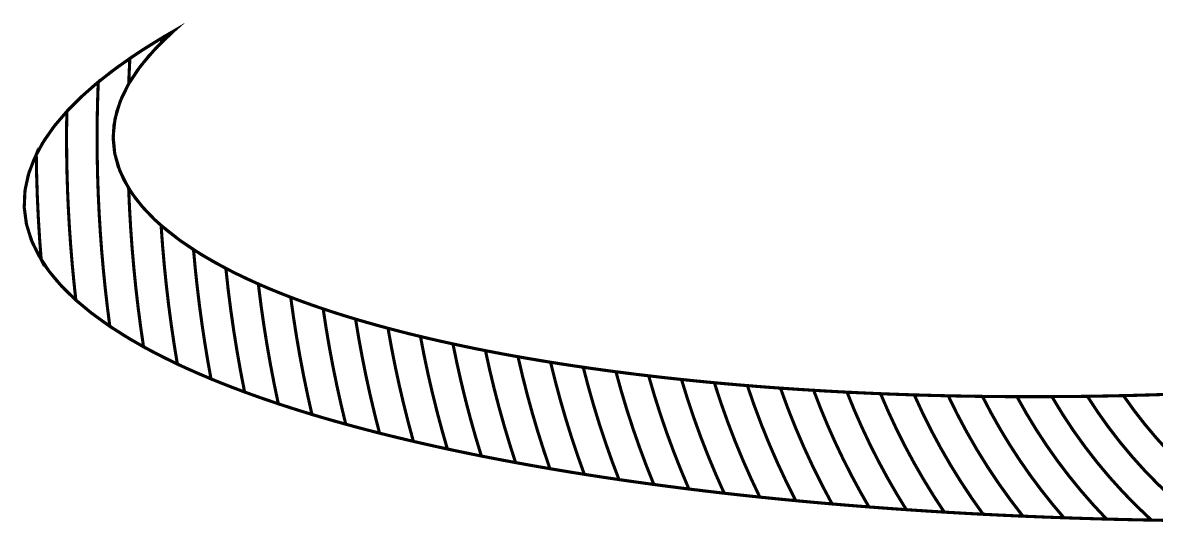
# Model space of a CAD drawing. Extents: x -2.54 to 2.3, y -0.99 to 0.27.
# Drawn here: x -2.535 to -0.68, y -0.989 to -0.171 of the extents above; entities that cross this region are included whole.
import ezdxf

# ---------------------------------------------------------------- set-up
doc = ezdxf.new("R2010")
doc.units = 0
doc.header["$LTSCALE"] = 0.000394
doc.layers.add('CAMADA_1', color=7, linetype='CONTINUOUS')

msp = doc.modelspace()

# ---------------------------------------------------------------- linework, layer by layer
at = {"layer": 'CAMADA_1', "color": 15, "linetype": 'CONTINUOUS', "const_width": 0.005058}
for points in [[(-2.359689, -0.229217), (-2.360414, -0.243033), (-2.361045, -0.256875), (-2.361602, -0.270736), (-2.342355, -0.241958), (-2.317918, -0.213276), (-2.28839, -0.184752), (-2.31343, -0.199471), (-2.337197, -0.214295)], [(-2.41148, -0.267902), (-2.412492, -0.297829), (-2.413163, -0.327844), (-2.413406, -0.357961), (-2.41319, -0.38946), (-2.412545, -0.420855), (-2.411476, -0.452143), (-2.409988, -0.483322), (-2.408085, -0.514392), (-2.405771, -0.545349), (-2.403051, -0.576191), (-2.399929, -0.606917), (-2.396411, -0.637525), (-2.3925, -0.668012), (-2.358903, -0.689267), (-2.322046, -0.709889), (-2.281992, -0.729866), (-2.287204, -0.697859), (-2.29195, -0.665699), (-2.29623, -0.633389), (-2.300038, -0.600934), (-2.303375, -0.568336), (-2.306235, -0.535598), (-2.308618, -0.502724), (-2.312183, -0.499586), (-2.315695, -0.496438), (-2.31911, -0.493268), (-2.339678, -0.471776), (-2.356474, -0.450035), (-2.369554, -0.428077), (-2.378971, -0.40593), (-2.384782, -0.383625), (-2.387039, -0.361193), (-2.3858, -0.338662), (-2.381117, -0.316063), (-2.373047, -0.293426), (-2.361643, -0.270782), (-2.346961, -0.24816), (-2.329055, -0.22559), (-2.30798, -0.203102), (-2.307827, -0.20071), (-2.307682, -0.198314), (-2.307524, -0.195921), (-2.345501, -0.219681), (-2.380175, -0.243683)], [(-2.462827, -0.315933), (-2.463076, -0.329925), (-2.463279, -0.343929), (-2.463362, -0.357961), (-2.463167, -0.388013), (-2.462586, -0.417971), (-2.461624, -0.447834), (-2.460286, -0.477601), (-2.458578, -0.50727), (-2.456505, -0.53684), (-2.454072, -0.566311), (-2.451285, -0.595679), (-2.44815, -0.624945), (-2.44815, -0.624945), (-2.424436, -0.64483), (-2.398014, -0.664236), (-2.368954, -0.683158), (-2.337323, -0.701591), (-2.341986, -0.669616), (-2.346187, -0.637495), (-2.349927, -0.605233), (-2.353206, -0.572832), (-2.356024, -0.540297), (-2.358383, -0.507632), (-2.360283, -0.474842), (-2.361724, -0.441929), (-2.376, -0.413873), (-2.384405, -0.385544), (-2.387054, -0.357004), (-2.384061, -0.328316), (-2.375539, -0.299539), (-2.361602, -0.270736), (-2.361045, -0.256875), (-2.360414, -0.243033), (-2.359689, -0.229217), (-2.38955, -0.250666), (-2.416726, -0.272281), (-2.441168, -0.294043)], [(-2.512953, -0.386697), (-2.512303, -0.421366), (-2.511169, -0.455914), (-2.509552, -0.490337), (-2.507451, -0.524632), (-2.504866, -0.558795), (-2.50072, -0.565314), (-2.496288, -0.571826), (-2.491551, -0.578327), (-2.471983, -0.601616), (-2.448882, -0.624331), (-2.422353, -0.646465), (-2.3925, -0.668012), (-2.396411, -0.637525), (-2.399929, -0.606917), (-2.403051, -0.576191), (-2.405771, -0.545349), (-2.408085, -0.514392), (-2.409988, -0.483322), (-2.411476, -0.452143), (-2.412545, -0.420855), (-2.41319, -0.38946), (-2.413406, -0.357961), (-2.413163, -0.327844), (-2.412492, -0.297829), (-2.41148, -0.267902), (-2.438378, -0.291407), (-2.462032, -0.315063), (-2.482385, -0.338847), (-2.499378, -0.362733)], [(-2.462827, -0.315933), (-2.484833, -0.342017), (-2.502792, -0.368222), (-2.516627, -0.394514), (-2.526263, -0.420862), (-2.53162, -0.447233), (-2.532623, -0.473597), (-2.529195, -0.49992), (-2.521258, -0.52617), (-2.508736, -0.552317), (-2.491551, -0.578327), (-2.491551, -0.578327), (-2.478699, -0.594129), (-2.464209, -0.609665), (-2.44815, -0.624945), (-2.451285, -0.595679), (-2.454072, -0.566311), (-2.456505, -0.53684), (-2.458578, -0.50727), (-2.460286, -0.477601), (-2.461624, -0.447834), (-2.462586, -0.417971), (-2.463167, -0.388013), (-2.463362, -0.357961), (-2.463279, -0.343929), (-2.463076, -0.329925)], [(-2.512949, -0.386689), (-2.524618, -0.415424), (-2.531212, -0.444194), (-2.532632, -0.472959), (-2.52878, -0.501676), (-2.519557, -0.530305), (-2.504862, -0.558803), (-2.504862, -0.558803), (-2.507447, -0.524636), (-2.509548, -0.490338), (-2.511165, -0.455911), (-2.512299, -0.421361)], [(-2.361724, -0.441929), (-2.360283, -0.474842), (-2.358383, -0.507632), (-2.356024, -0.540297), (-2.353206, -0.572832), (-2.349927, -0.605233), (-2.346187, -0.637495), (-2.341986, -0.669616), (-2.337323, -0.701591), (-2.30298, -0.719638), (-2.266166, -0.737174), (-2.226909, -0.754185), (-2.232255, -0.72435), (-2.237186, -0.694374), (-2.241702, -0.66426), (-2.245799, -0.634011), (-2.249475, -0.603631), (-2.252728, -0.573121), (-2.255555, -0.542484), (-2.255555, -0.542484), (-2.278815, -0.526535), (-2.300028, -0.510131), (-2.31911, -0.493268), (-2.335668, -0.476309), (-2.349862, -0.459189)]]:
    msp.add_lwpolyline(points, close=True, dxfattribs=at)
at = {"layer": 'CAMADA_1', "color": 22, "linetype": 'CONTINUOUS', "const_width": 0.005058}
for points in [[(-2.307524, -0.195921), (-2.307682, -0.198314), (-2.307827, -0.20071), (-2.30798, -0.203102), (-2.30168, -0.196977), (-2.295152, -0.190861), (-2.28839, -0.184752), (-2.294849, -0.188469), (-2.301224, -0.192191)], [(-2.308618, -0.502724), (-2.306235, -0.535598), (-2.303375, -0.568336), (-2.300038, -0.600934), (-2.29623, -0.633389), (-2.29195, -0.665699), (-2.287204, -0.697859), (-2.281992, -0.729866), (-2.247276, -0.745551), (-2.210565, -0.760798), (-2.171933, -0.775606), (-2.17838, -0.742325), (-2.184305, -0.70886), (-2.189702, -0.675217), (-2.194564, -0.641397), (-2.198882, -0.607405), (-2.20265, -0.573244), (-2.242421, -0.550766), (-2.277789, -0.527252)], [(-2.255555, -0.542484), (-2.252728, -0.573121), (-2.249475, -0.603631), (-2.245799, -0.634011), (-2.241702, -0.66426), (-2.237186, -0.694374), (-2.232255, -0.72435), (-2.226909, -0.754185), (-2.191831, -0.768146), (-2.155081, -0.781718), (-2.116732, -0.794906), (-2.12347, -0.76265), (-2.129701, -0.730213), (-2.13542, -0.697598), (-2.140622, -0.664808), (-2.145302, -0.631846), (-2.149457, -0.598717), (-2.187874, -0.58073), (-2.22328, -0.561985)], [(-2.20265, -0.573244), (-2.198882, -0.607405), (-2.194564, -0.641397), (-2.189702, -0.675217), (-2.184305, -0.70886), (-2.17838, -0.742325), (-2.171933, -0.775606), (-2.136589, -0.788214), (-2.099844, -0.800479), (-2.061697, -0.812386), (-2.068759, -0.780848), (-2.075316, -0.749123), (-2.081368, -0.717217), (-2.086912, -0.685134), (-2.091946, -0.652879), (-2.096469, -0.620457), (-2.134175, -0.605333), (-2.169604, -0.589596)], [(-2.149453, -0.598717), (-2.145298, -0.631847), (-2.140617, -0.664809), (-2.135414, -0.6976), (-2.129694, -0.730216), (-2.123463, -0.762654), (-2.116724, -0.794909), (-2.081169, -0.806358), (-2.044383, -0.817487), (-2.00639, -0.828295), (-2.013809, -0.797282), (-2.020731, -0.766081), (-2.027154, -0.734695), (-2.03307, -0.703128), (-2.038477, -0.671383), (-2.04337, -0.639465), (-2.080585, -0.626404), (-2.115962, -0.612819)], [(-2.096472, -0.620453), (-2.09195, -0.652875), (-2.086916, -0.68513), (-2.081372, -0.717213), (-2.07532, -0.749119), (-2.068762, -0.780844), (-2.061701, -0.812382), (-2.025919, -0.822867), (-1.989042, -0.833056), (-1.951102, -0.842949), (-1.958904, -0.812306), (-1.966207, -0.781467), (-1.973007, -0.750436), (-1.979299, -0.719217), (-1.985078, -0.687816), (-1.990339, -0.656236), (-2.027255, -0.644769), (-2.062646, -0.632838)], [(-2.04337, -0.639465), (-2.038477, -0.671383), (-2.03307, -0.703128), (-2.027154, -0.734695), (-2.020731, -0.766081), (-2.013809, -0.797282), (-2.00639, -0.828295), (-1.970462, -0.837933), (-1.933559, -0.847294), (-1.895705, -0.856378), (-1.903905, -0.826014), (-1.911596, -0.795445), (-1.918775, -0.764677), (-1.925439, -0.733715), (-1.931586, -0.702563), (-1.937213, -0.671228), (-1.973904, -0.661051), (-2.009304, -0.650463)], [(-1.990339, -0.656236), (-1.985078, -0.687816), (-1.979299, -0.719217), (-1.973007, -0.750436), (-1.966207, -0.781467), (-1.958904, -0.812306), (-1.951102, -0.842949), (-1.914959, -0.851863), (-1.877938, -0.860516), (-1.840051, -0.868906), (-1.848698, -0.83872), (-1.856835, -0.808324), (-1.864454, -0.77772), (-1.871547, -0.746913), (-1.878107, -0.715905), (-1.884126, -0.684701), (-1.920664, -0.675589), (-1.956073, -0.666099)], [(-1.937213, -0.671228), (-1.931586, -0.702563), (-1.925439, -0.733715), (-1.918775, -0.764677), (-1.911596, -0.795445), (-1.903905, -0.826014), (-1.895705, -0.856378), (-1.85941, -0.864633), (-1.82232, -0.872641), (-1.784437, -0.880398), (-1.793529, -0.850354), (-1.802083, -0.820084), (-1.8101, -0.789592), (-1.817579, -0.758886), (-1.82452, -0.727973), (-1.830921, -0.696858), (-1.867348, -0.688665), (-1.902781, -0.68012)], [(-1.884126, -0.684701), (-1.878107, -0.715905), (-1.871547, -0.746913), (-1.864454, -0.77772), (-1.856835, -0.808324), (-1.848698, -0.83872), (-1.840051, -0.868906), (-1.840051, -0.868906), (-1.803573, -0.876553), (-1.766343, -0.883955), (-1.728413, -0.891122), (-1.73801, -0.861148), (-1.747068, -0.830937), (-1.755578, -0.800494), (-1.763535, -0.769823), (-1.77093, -0.73893), (-1.777756, -0.707819), (-1.814091, -0.700438), (-1.84956, -0.692733)], [(-1.830921, -0.696858), (-1.82452, -0.727973), (-1.817579, -0.758886), (-1.8101, -0.789592), (-1.802083, -0.820084), (-1.793529, -0.850354), (-1.784437, -0.880398), (-1.784437, -0.880398), (-1.747707, -0.887537), (-1.710306, -0.894447), (-1.672232, -0.901122), (-1.682354, -0.871188), (-1.691917, -0.841001), (-1.700914, -0.810569), (-1.709337, -0.779895), (-1.717181, -0.748984), (-1.724437, -0.717843), (-1.724437, -0.717843), (-1.760726, -0.711157), (-1.796221, -0.704158)], [(-1.777756, -0.707819), (-1.77093, -0.73893), (-1.763535, -0.769823), (-1.755578, -0.800494), (-1.747068, -0.830937), (-1.73801, -0.861148), (-1.728413, -0.891122), (-1.728413, -0.891122), (-1.691533, -0.897763), (-1.654042, -0.904187), (-1.615917, -0.910382), (-1.626601, -0.880444), (-1.636698, -0.850233), (-1.646204, -0.819757), (-1.655114, -0.789024), (-1.663426, -0.758041), (-1.671134, -0.726815), (-1.707386, -0.720775), (-1.742934, -0.714442)], [(-1.724433, -0.717843), (-1.717177, -0.748983), (-1.709333, -0.779894), (-1.70091, -0.810569), (-1.691913, -0.841003), (-1.682351, -0.871191), (-1.672228, -0.901126), (-1.672228, -0.901126), (-1.635132, -0.907294), (-1.597444, -0.913241), (-1.559193, -0.918972), (-1.570482, -0.88902), (-1.581164, -0.858776), (-1.591232, -0.82825), (-1.600681, -0.797447), (-1.609505, -0.766376), (-1.617697, -0.735043), (-1.653922, -0.729588), (-1.689507, -0.723854)], [(-1.671138, -0.726815), (-1.663429, -0.758041), (-1.655117, -0.789024), (-1.646206, -0.819757), (-1.6367, -0.850233), (-1.626604, -0.880444), (-1.615921, -0.910382), (-1.615921, -0.910382), (-1.578546, -0.916129), (-1.540609, -0.921657), (-1.50215, -0.926976), (-1.514099, -0.896967), (-1.525418, -0.866646), (-1.536097, -0.83602), (-1.546128, -0.805097), (-1.555503, -0.773883), (-1.564213, -0.742386), (-1.600442, -0.737464), (-1.636089, -0.732273)], [(-1.617697, -0.735043), (-1.609505, -0.766376), (-1.600681, -0.797447), (-1.591232, -0.82825), (-1.581164, -0.858776), (-1.570482, -0.88902), (-1.559193, -0.918972), (-1.559193, -0.918972), (-1.521561, -0.924326), (-1.483419, -0.929473), (-1.444772, -0.934409), (-1.45743, -0.904338), (-1.469431, -0.873928), (-1.480762, -0.843188), (-1.491413, -0.812126), (-1.501374, -0.780749), (-1.510634, -0.749067), (-1.546858, -0.74465), (-1.582557, -0.739977)], [(-1.564213, -0.742386), (-1.555503, -0.773883), (-1.546128, -0.805097), (-1.536097, -0.83602), (-1.525418, -0.866646), (-1.514099, -0.896967), (-1.50215, -0.926976), (-1.464239, -0.931958), (-1.425857, -0.936738), (-1.386988, -0.941307), (-1.400411, -0.911154), (-1.413136, -0.880631), (-1.425154, -0.849747), (-1.436456, -0.818514), (-1.447035, -0.786941), (-1.456882, -0.755039), (-1.493157, -0.751073), (-1.528935, -0.746854)], [(-1.510634, -0.749067), (-1.501374, -0.780749), (-1.491413, -0.812126), (-1.480762, -0.843188), (-1.469431, -0.873928), (-1.45743, -0.904338), (-1.444772, -0.934409), (-1.406542, -0.939028), (-1.367864, -0.943446), (-1.328728, -0.947657), (-1.342996, -0.917413), (-1.356536, -0.886767), (-1.369333, -0.855727), (-1.381375, -0.824305), (-1.392648, -0.792511), (-1.403138, -0.760354), (-1.439425, -0.756835), (-1.475265, -0.753075)], [(-1.456882, -0.755039), (-1.447035, -0.786941), (-1.436456, -0.818514), (-1.425154, -0.849747), (-1.413136, -0.880631), (-1.400411, -0.911154), (-1.386988, -0.941307), (-1.348392, -0.945574), (-1.309352, -0.949632), (-1.269898, -0.953492), (-1.285072, -0.923163), (-1.299468, -0.89239), (-1.313076, -0.861185), (-1.325884, -0.829562), (-1.33788, -0.797532), (-1.349055, -0.76511), (-1.385424, -0.761994), (-1.421366, -0.758634)], [(-1.403138, -0.760354), (-1.392648, -0.792511), (-1.381375, -0.824305), (-1.369333, -0.855727), (-1.356536, -0.886767), (-1.342996, -0.917413), (-1.328728, -0.947657), (-1.289704, -0.951596), (-1.250253, -0.955326), (-1.210409, -0.958858), (-1.226594, -0.928434), (-1.241955, -0.897517), (-1.256478, -0.866123), (-1.270151, -0.834266), (-1.282961, -0.801962), (-1.294894, -0.769224), (-1.331369, -0.766503), (-1.367452, -0.763545)], [(-1.349055, -0.76511), (-1.33788, -0.797532), (-1.325884, -0.829562), (-1.313076, -0.861185), (-1.299468, -0.89239), (-1.285072, -0.923163), (-1.269898, -0.953492), (-1.230366, -0.957121), (-1.190437, -0.960545), (-1.150126, -0.963768), (-1.165022, -0.937642), (-1.179282, -0.911114), (-1.192892, -0.884195), (-1.205841, -0.856892), (-1.218115, -0.829216), (-1.229704, -0.801177), (-1.240594, -0.772783), (-1.240594, -0.772783), (-1.277107, -0.770454), (-1.31327, -0.767899)], [(-1.294894, -0.769224), (-1.282961, -0.801962), (-1.270151, -0.834266), (-1.256478, -0.866123), (-1.241955, -0.897517), (-1.226594, -0.928434), (-1.210409, -0.958858), (-1.170304, -0.962188), (-1.129823, -0.965315), (-1.088965, -0.968232), (-1.104936, -0.942043), (-1.120225, -0.915402), (-1.134818, -0.888323), (-1.148703, -0.860815), (-1.161865, -0.83289), (-1.174291, -0.80456), (-1.185969, -0.775835), (-1.222615, -0.773858), (-1.258924, -0.771653)], [(-1.240587, -0.772783), (-1.229696, -0.801177), (-1.218107, -0.829216), (-1.205832, -0.856891), (-1.192883, -0.884193), (-1.179272, -0.911113), (-1.165013, -0.937641), (-1.150118, -0.963768), (-1.150118, -0.963768), (-1.109383, -0.966797), (-1.068291, -0.969624), (-1.026835, -0.972236), (-1.044007, -0.946002), (-1.060439, -0.919254), (-1.07612, -0.892007), (-1.091037, -0.864277), (-1.105176, -0.836078), (-1.118526, -0.807425), (-1.131075, -0.778335), (-1.167894, -0.776712), (-1.204398, -0.774858)], [(-1.185972, -0.775835), (-1.174295, -0.804559), (-1.161869, -0.832889), (-1.148707, -0.860813), (-1.134822, -0.88832), (-1.120229, -0.915399), (-1.10494, -0.942039), (-1.088969, -0.968228), (-1.088969, -0.968228), (-1.047392, -0.970964), (-1.00547, -0.973493), (-0.963193, -0.975803), (-0.981756, -0.949542), (-0.999526, -0.922697), (-1.016487, -0.895286), (-1.032622, -0.867324), (-1.047912, -0.838827), (-1.062342, -0.809812), (-1.075894, -0.780295), (-1.112877, -0.779031), (-1.149577, -0.777548)], [(-1.131075, -0.778335), (-1.118526, -0.807425), (-1.105176, -0.836078), (-1.091037, -0.864277), (-1.07612, -0.892007), (-1.060439, -0.919254), (-1.044007, -0.946002), (-1.026835, -0.972236), (-1.026835, -0.972236), (-0.984268, -0.974669), (-0.941351, -0.976878), (-0.898102, -0.97887), (-0.918243, -0.952635), (-0.937524, -0.925725), (-0.955924, -0.898161), (-0.973425, -0.869964), (-0.990006, -0.841153), (-1.005648, -0.811749), (-1.020331, -0.781772), (-1.057515, -0.780846), (-1.094436, -0.779703)], [(-1.075894, -0.780295), (-1.062342, -0.809812), (-1.047912, -0.838827), (-1.032622, -0.867324), (-1.016487, -0.895286), (-0.999526, -0.922697), (-0.981756, -0.949542), (-0.963193, -0.975803), (-0.963193, -0.975803), (-0.930421, -0.977422), (-0.897447, -0.978906), (-0.864285, -0.980262), (-0.830949, -0.981496), (-0.850238, -0.958662), (-0.868812, -0.93522), (-0.886655, -0.911187), (-0.903749, -0.886581), (-0.920079, -0.861419), (-0.935628, -0.835717), (-0.95038, -0.809493), (-0.964319, -0.782764), (-1.001765, -0.782166), (-1.038955, -0.781339)], [(-1.020331, -0.781772), (-1.005648, -0.811749), (-0.990006, -0.841153), (-0.973425, -0.869964), (-0.955924, -0.898161), (-0.937524, -0.925725), (-0.918243, -0.952635), (-0.898102, -0.97887), (-0.898102, -0.97887), (-0.864135, -0.980272), (-0.829973, -0.981537), (-0.795623, -0.982667), (-0.761091, -0.983661), (-0.782324, -0.960986), (-0.802775, -0.937589), (-0.82242, -0.913491), (-0.841239, -0.888713), (-0.85921, -0.863275), (-0.876312, -0.837198), (-0.892524, -0.810503), (-0.907823, -0.783209), (-0.94556, -0.782954), (-0.983066, -0.782475)], [(-0.964319, -0.782764), (-0.95038, -0.809493), (-0.935628, -0.835717), (-0.920079, -0.861419), (-0.903749, -0.886581), (-0.886655, -0.911187), (-0.868812, -0.93522), (-0.850238, -0.958662), (-0.830949, -0.981496), (-0.795424, -0.982675), (-0.759712, -0.983715), (-0.723811, -0.984606), (-0.687717, -0.985343), (-0.711316, -0.962959), (-0.734045, -0.939696), (-0.755878, -0.915579), (-0.776787, -0.890637), (-0.796745, -0.864896), (-0.815725, -0.838383), (-0.833699, -0.811125), (-0.850642, -0.78315), (-0.888749, -0.783245), (-0.92665, -0.78312)], [(-0.907823, -0.783209), (-0.892524, -0.810503), (-0.876312, -0.837198), (-0.85921, -0.863275), (-0.841239, -0.888713), (-0.82242, -0.913491), (-0.802775, -0.937589), (-0.782324, -0.960986), (-0.761091, -0.983661), (-0.723447, -0.984584), (-0.685602, -0.985344), (-0.647563, -0.985939), (-0.609335, -0.98637), (-0.633004, -0.966992), (-0.655905, -0.946738), (-0.678013, -0.925634), (-0.699301, -0.903706), (-0.719746, -0.880979), (-0.739322, -0.857479), (-0.758005, -0.833232), (-0.775769, -0.808263), (-0.792591, -0.782598), (-0.831205, -0.783033), (-0.869618, -0.783236)]]:
    msp.add_lwpolyline(points, close=True, dxfattribs=at)
for points in [[(-0.659163, -0.873428), (-0.679077, -0.851586), (-0.698129, -0.828968), (-0.716292, -0.805602), (-0.733539, -0.781512), (-0.733539, -0.781512), (-0.772765, -0.782297), (-0.811799, -0.782837), (-0.850642, -0.78315), (-0.833699, -0.811125), (-0.815725, -0.838383), (-0.796745, -0.864896), (-0.776787, -0.890637), (-0.755878, -0.915579), (-0.734045, -0.939696), (-0.711316, -0.962959), (-0.687717, -0.985343), (-0.655052, -0.985869)], [(-0.673197, -0.779807), (-0.713168, -0.78098), (-0.75297, -0.781911), (-0.792587, -0.782598), (-0.775765, -0.808263), (-0.758, -0.833232), (-0.739316, -0.857479), (-0.719739, -0.880979), (-0.699292, -0.903706), (-0.678003, -0.925634), (-0.655895, -0.946738)], [(-0.652025, -0.779103), (-0.692875, -0.780437), (-0.733547, -0.781512), (-0.7163, -0.805602), (-0.698138, -0.828968), (-0.679087, -0.851585), (-0.659173, -0.873427)]]:
    msp.add_lwpolyline(points, dxfattribs=at)

doc.saveas('drawing.dxf')
